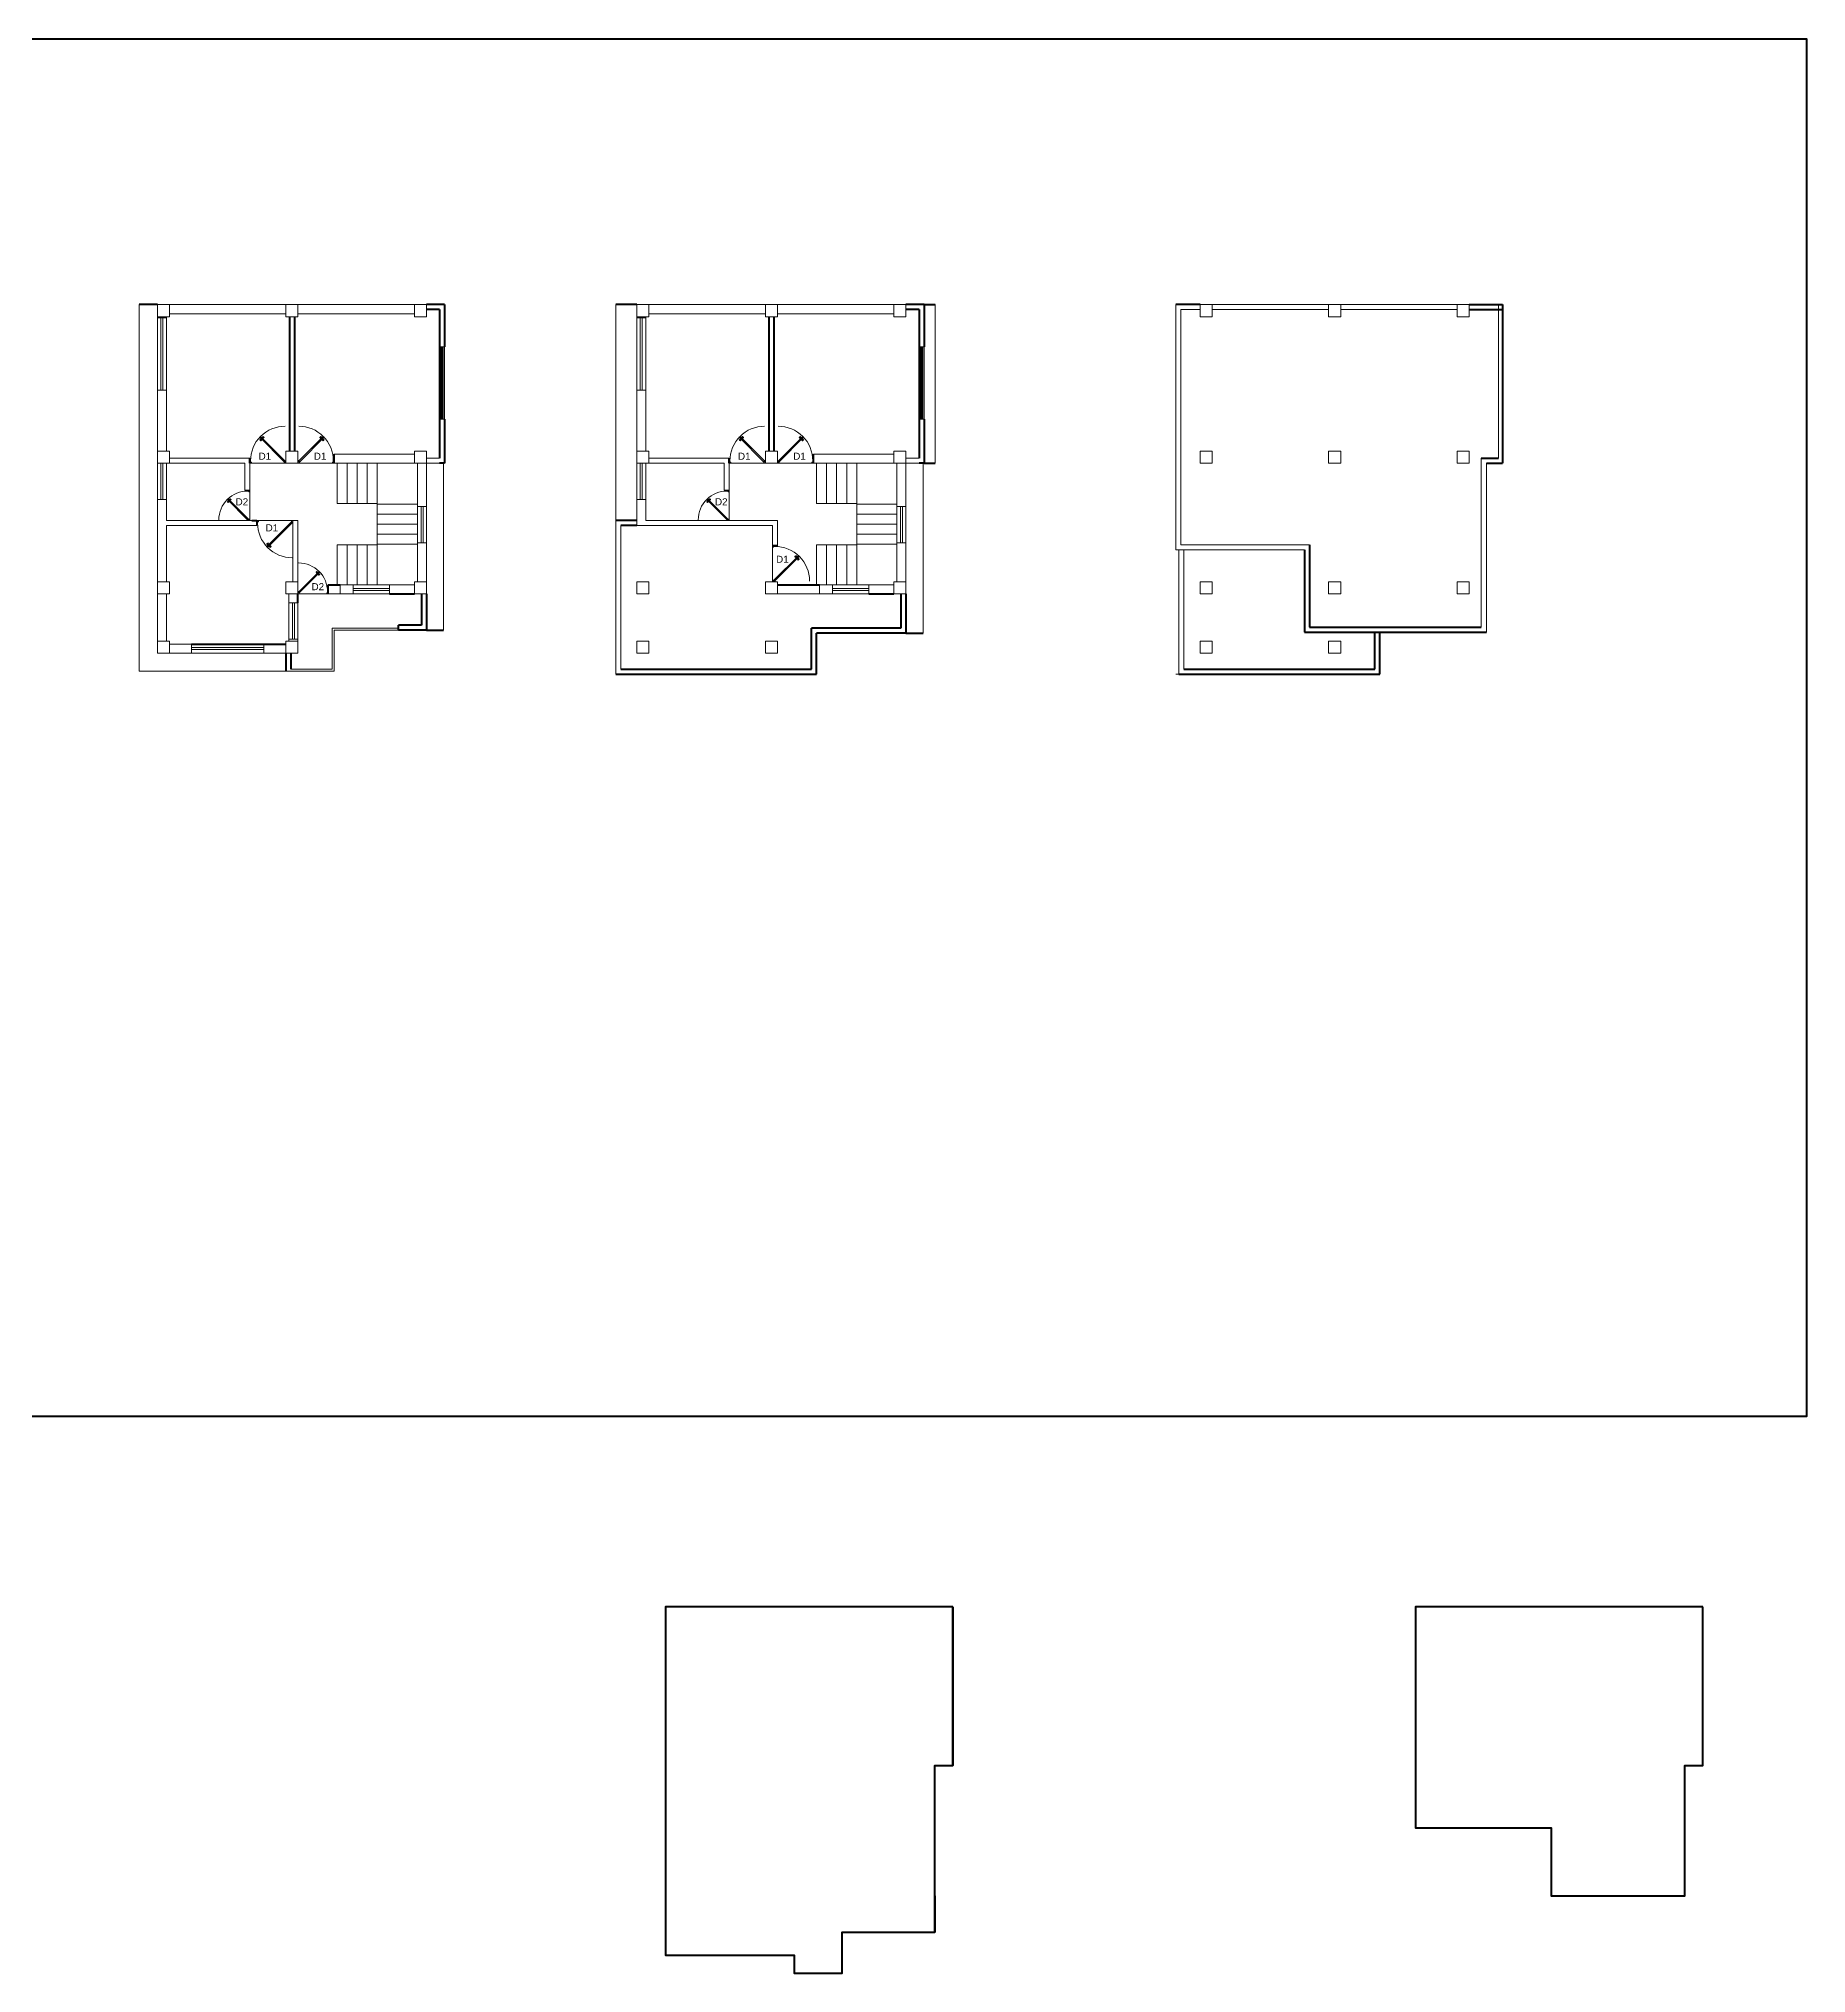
# Model space of a CAD drawing. Header units: inches. Extents: x 141029 to 166402, y -23568 to -18036.
# Drawn here: x 149813 to 151573, y -21144 to -19218 of the extents above; entities that cross this region are included whole.
import ezdxf

# ---------------------------------------------------------------- set-up
doc = ezdxf.new("R2010")
doc.units = ezdxf.units.IN
doc.header["$LTSCALE"] = 0.5
doc.header["$MEASUREMENT"] = 0
for name, color, linetype, lineweight in [('Annotate-Lite.w', 177, 'Continuous', 9), ('DOOR & WIN', 1, 'Continuous', 25), ('PUERTAS', 7, 'Continuous', 9), ('TEXT', 220, 'Continuous', 9), ('wall', 1, 'Continuous', 40)]:
    doc.layers.add(name, color=color, linetype=linetype, lineweight=lineweight)
doc.styles.add('DIMTEXT', font='arial.ttf', dxfattribs={"height": 6})

# ---------------------------------------------------------------- blocks, each defined once
blk = doc.blocks.new('2ft6in')
at = {"layer": 'PUERTAS', "color": 2}
for p, q in [((0.8, 2.1), (21, 22.3)), ((21.7, 21.6), (1.5, 1.4)), ((18.3, 21.8), (18.3, 21.8)), ((21.7, 21.6), (21, 22.3)), ((0, 2), (0, 0)), ((0.6, 2), (0, 2)), ((1.3, 0), (0, 0)), ((0.6, 1.3), (0.6, 2)), ((0.7, 1.3), (0.6, 1.3)), ((0.7, 1.3), (0.7, 2)), ((0.7, 1), (0.7, 1.3)), ((1.3, 1), (0.7, 1)), ((1.4, 1.6), (0.8, 2.1)), ((1.3, 1.5), (0.8, 2.1)), ((1.4, 1.6), (1.3, 1.5)), ((1.5, 1.4), (1.3, 1.5)), ((1.3, 0), (1.3, 1)), ((21.2, 18.9), (21.2, 18.9)), ((28.7, 0), (28.7, 1)), ((28.7, 1), (29.3, 1)), ((28.7, 0), (30, 0)), ((29.3, 1), (29.3, 2)), ((29.3, 2), (30, 2)), ((30, 0), (30, 2))]:
    blk.add_line(p, q, dxfattribs=at)
at = {"layer": 'PUERTAS', "color": 8}
for p, q in [((18.8, 20.8), (18, 21.4)), ((18.9, 20.8), (18.1, 21.5)), ((19, 20.9), (18.2, 21.6)), ((18.4, 21.9), (18.3, 21.8)), ((19.1, 21), (18.3, 21.7)), ((18.4, 21.9), (18.6, 22)), ((18.6, 22), (18.6, 22)), ((19.3, 21.3), (18.6, 22)), ((19.4, 21.4), (18.8, 22.1)), ((19.6, 21.5), (18.9, 22.3)), ((19.5, 21.5), (18.9, 22.3)), ((18.9, 20.3), (19.2, 20.7)), ((19.1, 20.8), (19, 20.9)), ((19.2, 20.9), (19.1, 21)), ((19.1, 20.8), (19.1, 20.9)), ((19.1, 20.4), (19.3, 20.8)), ((19.3, 20.9), (19.2, 21)), ((19.4, 21.1), (19.3, 21.2)), ((19.3, 20.6), (19.3, 20.8)), ((19.5, 21.2), (19.4, 21.3)), ((19.5, 21.2), (19.4, 21.3)), ((19.5, 21.1), (19.4, 21.2)), ((19.4, 20.8), (19.4, 20.9)), ((19.6, 20.9), (19.4, 20.9)), ((19.7, 21.1), (19.5, 21)), ((20.1, 21.4), (19.6, 21.1)), ((19.9, 21.2), (19.6, 21.1)), ((19.7, 19.5), (20.1, 19.8)), ((19.9, 19.7), (20.2, 19.8)), ((20.1, 19.9), (20.3, 19.9)), ((20.2, 20), (20.3, 20)), ((20.2, 19.7), (20.3, 19.6)), ((20.2, 19.7), (20.3, 19.6)), ((20.2, 19.4), (20.9, 18.7)), ((20.2, 19.4), (20.8, 18.6)), ((20.3, 20.1), (20.4, 20)), ((20.3, 19.8), (20.4, 19.7)), ((20.3, 19.5), (21, 18.8)), ((20.5, 20.3), (20.4, 20.1)), ((20.4, 19.8), (20.4, 19.7)), ((20.7, 20.5), (20.5, 20.2)), ((20.5, 20), (20.6, 19.9)), ((20.5, 19.6), (21.1, 18.9)), ((20.8, 20.6), (20.6, 20.2)), ((20.6, 20.1), (20.7, 20)), ((20.6, 20.1), (20.7, 20)), ((20.6, 20), (20.7, 20)), ((20.7, 19.9), (21.4, 19.2)), ((20.8, 20), (21.6, 19.3)), ((20.9, 20.1), (21.7, 19.5)), ((21, 20.1), (21.7, 19.5)), ((0, 0), (30, 0)), ((21.3, 19), (21.2, 18.9)), ((21.3, 19), (21.4, 19.1)), ((21.4, 19.2), (21.4, 19.1))]:
    blk.add_line(p, q, dxfattribs=at)
at = {"layer": 'PUERTAS', "color": 1}
for p, q in [((18.1, 21.5), (18.5, 21.9)), ((18.1, 21.4), (18.5, 21.9)), ((18.1, 21.5), (18.1, 21.5)), ((18.7, 20.8), (18.1, 21.3)), ((18.9, 22.3), (18.5, 21.9)), ((18.8, 22.2), (18.5, 21.9)), ((18.8, 22.2), (18.8, 22.2)), ((18.8, 20.8), (19.2, 21.2)), ((18.8, 20.2), (19.1, 20.6)), ((18.9, 20.1), (18.8, 20.1)), ((18.9, 20.9), (18.9, 20.9)), ((19.5, 21.6), (19, 22.3)), ((19, 20.9), (19.2, 21.1)), ((19.1, 20.8), (19, 20.9)), ((19.1, 20.8), (19.3, 21)), ((19.1, 20.7), (19.1, 20.7)), ((19.1, 20.6), (19.1, 20.6)), ((19.5, 21.5), (19.2, 21.2)), ((19.5, 21.3), (19.2, 21.1)), ((19.5, 21.2), (19.3, 21)), ((19.4, 21.4), (19.5, 21.4)), ((19.5, 21.2), (19.4, 21.3)), ((19.5, 19.4), (19.5, 19.4)), ((19.6, 21.2), (19.6, 21.2)), ((19.6, 19.4), (20, 19.7)), ((20.1, 21.5), (19.7, 21.2)), ((19.7, 21.2), (19.7, 21.2)), ((20, 19.7), (20, 19.7)), ((20.1, 19.7), (20.1, 19.7)), ((20.2, 21.5), (20.2, 21.5)), ((20.2, 19.7), (20.4, 19.9)), ((20.2, 19.4), (20.6, 19.8)), ((20.2, 19.7), (20.3, 19.6)), ((20.2, 19.3), (20.8, 18.6)), ((20.3, 19.6), (20.5, 19.8)), ((20.3, 19.5), (20.3, 19.5)), ((20.6, 20.1), (20.4, 19.9)), ((20.7, 20), (20.5, 19.8)), ((20.7, 20.2), (20.6, 20.2)), ((20.9, 20.1), (20.6, 19.8)), ((20.6, 20.1), (20.7, 20)), ((20.9, 20.7), (20.7, 20.3)), ((20.7, 20.3), (20.7, 20.3)), ((20.8, 20), (20.8, 20)), ((20.9, 20.8), (20.9, 20.8)), ((21, 20.1), (21.7, 19.6)), ((21.7, 19.5), (21.3, 19.1)), ((21.7, 19.4), (21.3, 19)), ((21.6, 19.4), (21.7, 19.4)), ((20.9, 18.6), (21.3, 19.1)), ((20.9, 18.7), (21.3, 19)), ((20.9, 18.7), (20.9, 18.7))]:
    blk.add_line(p, q, dxfattribs=at)
at = {"layer": 'PUERTAS', "color": 2}
for radius in [0.129, 0.0627]:
    blk.add_circle((0.7, 2.1), radius, dxfattribs=at)
at = {"layer": 'PUERTAS', "color": 8}
blk.add_arc((0.7, 2.1), 28.7, 359.7285, 90.0333, dxfattribs=at)
at = {"layer": 'PUERTAS', "color": 1}
for centre, start, end in [((18.8, 20.8), 231.0764, 315), ((18.9, 20.2), 135, 225), ((18.9, 22.2), 38.9236, 135), ((19, 20.9), 225, 315), ((19.2, 20.7), 135, 219.7428), ((19.1, 20.6), 315, 39.7428), ((19.5, 21.6), 315, 38.9236), ((19.4, 21.4), 315, 45), ((19.6, 21.2), 50.2572, 135), ((19.6, 19.5), 225, 315), ((19.7, 21.3), 230.2572, 315), ((20.1, 19.6), 50.2572, 135), ((20.2, 21.4), 45, 135), ((20.2, 19.7), 230.2572, 315), ((20.3, 19.4), 135, 218.9236), ((20.4, 19.5), 135, 225), ((20.7, 20.3), 135, 219.7428), ((20.6, 20.2), 315, 39.7428), ((20.8, 20), 45, 135), ((20.9, 20.7), 315, 45), ((21, 20.1), 51.0764, 135), ((21.7, 19.5), 315, 51.0764), ((20.8, 18.7), 218.9236, 315)]:
    blk.add_arc(centre, 0.0667, start, end, dxfattribs=at)
blk = doc.blocks.new('*U216')
at = {"color": 3}
blk.add_blockref('2ft6in', (0, 0), dxfattribs=at)
blk = doc.blocks.new('3ft')
at = {"layer": 'PUERTAS', "color": 6}
for p, q in [((1, 2.5), (25.2, 26.7)), ((26, 25.9), (1.8, 1.6)), ((26, 25.9), (25.2, 26.7)), ((0, 2.4), (0, 0)), ((0.7, 2.4), (0, 2.4)), ((1.6, 0), (0, 0)), ((0.7, 1.5), (0.7, 2.4)), ((0.8, 1.5), (0.7, 1.5)), ((0.8, 1.5), (0.8, 2.4)), ((0.8, 1.2), (0.8, 1.5)), ((1.6, 1.2), (0.8, 1.2)), ((1.6, 1.8), (0.9, 2.5)), ((1.6, 1.9), (1, 2.5)), ((1.6, 1.9), (1.6, 1.8)), ((1.8, 1.6), (1.6, 1.8)), ((1.6, 0), (1.6, 1.2)), ((34.4, 0), (34.4, 1.2)), ((34.4, 1.2), (35.2, 1.2)), ((34.4, 0), (36, 0)), ((35.2, 1.2), (35.2, 2.4)), ((35.2, 2.4), (36, 2.4)), ((36, 0), (36, 2.4))]:
    blk.add_line(p, q, dxfattribs=at)
at = {"layer": 'PUERTAS', "color": 8}
for p, q in [((22.6, 24.9), (21.6, 25.7)), ((22.6, 25), (21.7, 25.7)), ((22.7, 25.1), (21.8, 25.9)), ((22.1, 26.3), (22, 26.1)), ((22.9, 25.2), (22, 26.1)), ((22.1, 26.3), (22.3, 26.4)), ((22.3, 26.4), (22.3, 26.4)), ((23.2, 25.5), (22.3, 26.4)), ((23.3, 25.7), (22.5, 26.6)), ((23.5, 25.8), (22.7, 26.8)), ((23.4, 25.8), (22.7, 26.7)), ((22.7, 24.3), (23, 24.8)), ((23, 25), (22.8, 25.1)), ((23, 25), (22.9, 25.2)), ((23, 25), (22.9, 25.1)), ((22.9, 24.5), (23.1, 24.9)), ((23.1, 25.1), (23, 25.2)), ((23.1, 24.8), (23.2, 25)), ((23.3, 25.3), (23.2, 25.4)), ((23.4, 25.4), (23.3, 25.6)), ((23.4, 25.4), (23.3, 25.5)), ((23.4, 25.4), (23.3, 25.5)), ((23.3, 24.9), (23.3, 25.1)), ((23.5, 25.1), (23.3, 25.1)), ((23.6, 25.3), (23.4, 25.2)), ((23.9, 25.5), (23.5, 25.3)), ((24.1, 25.7), (23.6, 25.4)), ((23.6, 23.4), (24.1, 23.7)), ((23.8, 23.6), (24.2, 23.8)), ((24.1, 23.8), (24.3, 23.9)), ((24.2, 24), (24.4, 24)), ((24.2, 23.3), (25, 22.3)), ((24.3, 23.7), (24.4, 23.6)), ((24.3, 23.7), (24.5, 23.6)), ((24.3, 23.6), (24.4, 23.5)), ((24.3, 23.3), (25.1, 22.4)), ((24.4, 24.2), (24.4, 24)), ((24.4, 23.8), (24.5, 23.7)), ((24.4, 23.4), (25.2, 22.5)), ((24.6, 24.3), (24.5, 24.1)), ((24.5, 23.6), (25.4, 22.7)), ((24.8, 24.6), (24.6, 24.2)), ((24.6, 24), (24.7, 23.9)), ((25, 24.8), (24.7, 24.3)), ((24.7, 24.1), (24.8, 23.9)), ((24.7, 24.1), (24.8, 24)), ((24.8, 24.1), (24.9, 24)), ((24.8, 23.8), (25.7, 23)), ((25, 24), (25.9, 23.2)), ((25.1, 24.2), (26.1, 23.4)), ((25.1, 24.1), (26, 23.3)), ((25.6, 22.8), (25.4, 22.7)), ((25.6, 22.8), (25.7, 23)), ((25.7, 23), (25.7, 23)), ((0, 0), (36, 0))]:
    blk.add_line(p, q, dxfattribs=at)
at = {"layer": 'PUERTAS', "color": 1}
for p, q in [((21.7, 25.8), (22.1, 26.3)), ((21.7, 25.7), (22.2, 26.2)), ((21.7, 25.8), (21.7, 25.8)), ((22.5, 25), (21.7, 25.6)), ((22.6, 26.7), (22.1, 26.3)), ((22.7, 26.7), (22.2, 26.2)), ((22.6, 26.7), (22.6, 26.7)), ((22.6, 25), (23, 25.4)), ((22.6, 24.3), (22.9, 24.7)), ((22.6, 24.1), (22.6, 24.1)), ((22.7, 25.1), (22.7, 25.1)), ((23.4, 25.9), (22.8, 26.7)), ((22.8, 25.1), (23.1, 25.3)), ((22.9, 25), (22.8, 25.1)), ((22.9, 24.9), (23.2, 25.2)), ((22.9, 24.8), (22.9, 24.8)), ((22.9, 24.7), (22.9, 24.7)), ((23.4, 25.8), (23, 25.4)), ((23.3, 25.6), (23.1, 25.3)), ((23.5, 25.5), (23.2, 25.2)), ((23.3, 25.7), (23.3, 25.7)), ((23.4, 25.5), (23.3, 25.6)), ((23.4, 23.3), (23.4, 23.3)), ((23.6, 25.5), (23.6, 25.5)), ((23.6, 23.3), (24, 23.6)), ((24.1, 25.8), (23.7, 25.5)), ((23.7, 25.5), (23.7, 25.5)), ((24, 23.6), (24, 23.6)), ((24.1, 23.6), (24.1, 23.6)), ((24.3, 25.8), (24.3, 25.8)), ((24.3, 23.6), (24.5, 23.9)), ((24.3, 23.3), (24.7, 23.7)), ((24.3, 23.6), (24.4, 23.5)), ((24.3, 23.2), (24.9, 22.4)), ((24.4, 23.5), (24.6, 23.8)), ((24.4, 23.4), (24.4, 23.4)), ((24.8, 24.1), (24.5, 23.9)), ((24.9, 24), (24.6, 23.8)), ((25.1, 24.1), (24.7, 23.7)), ((25.1, 24.8), (24.8, 24.4)), ((24.8, 24.4), (24.8, 24.4)), ((24.8, 24.3), (24.8, 24.3)), ((24.8, 24.1), (24.9, 24)), ((25, 24), (25, 24)), ((25, 22.4), (25.5, 22.9)), ((25.1, 25), (25.1, 25)), ((25.1, 22.4), (25.6, 22.8)), ((25.1, 22.4), (25.1, 22.4)), ((25.2, 24.1), (26, 23.5)), ((26, 23.4), (25.5, 22.9)), ((26, 23.3), (25.6, 22.8)), ((26, 23.3), (26, 23.3))]:
    blk.add_line(p, q, dxfattribs=at)
at = {"layer": 'PUERTAS', "color": 2}
for p, q in [((22, 26.1), (22, 26.1)), ((25.4, 22.7), (25.4, 22.7))]:
    blk.add_line(p, q, dxfattribs=at)
at = {"layer": 'PUERTAS', "color": 6}
for radius in [0.155, 0.0752]:
    blk.add_circle((0.8, 2.6), radius, dxfattribs=at)
blk.add_arc((0.8, 2.6), 34.4, 359.7285, 90.0333, dxfattribs=at)
at = {"layer": 'PUERTAS', "color": 1}
for centre, start, end in [((22.5, 25), 231.0764, 315), ((22.7, 24.2), 135, 225), ((22.7, 26.7), 38.9236, 135), ((22.8, 25.1), 225, 315), ((23, 24.9), 135, 219.7428), ((22.9, 24.8), 315, 39.7428), ((23.3, 25.6), 315, 45), ((23.4, 25.9), 315, 38.9236), ((23.5, 23.4), 225, 315), ((23.5, 25.4), 50.2572, 135), ((23.6, 25.5), 230.2572, 315), ((24.1, 23.6), 50.2572, 135), ((24.2, 25.7), 45, 135), ((24.2, 23.7), 230.2572, 315), ((24.3, 23.2), 135, 218.9236), ((24.4, 23.5), 135, 225), ((24.8, 24.3), 135, 219.7428), ((24.7, 24.2), 315, 39.7428), ((24.9, 24), 45, 135), ((25, 22.4), 218.9236, 315), ((25, 24.9), 315, 45), ((25.2, 24.1), 51.0764, 135), ((26, 23.4), 315, 51.0764)]:
    blk.add_arc(centre, 0.08, start, end, dxfattribs=at)
blk = doc.blocks.new('*U213')
at = {"color": 3, "xscale": -1}
blk.add_blockref('3ft', (42, 0), dxfattribs=at)
blk = doc.blocks.new('*U217')
at = {"color": 3}
blk.add_blockref('3ft', (0, 0), dxfattribs=at)

msp = doc.modelspace()

# ---------------------------------------------------------------- linework, layer by layer
at = {"layer": 'Annotate-Lite.w'}
for p, q in [((149912.9, -19482.4), (149912.9, -19847.4)), ((149930.9, -19482.4), (150198.9, -19482.4)), ((149930.9, -19482.4), (149930.9, -19494.4)), ((149942.9, -19491.4), (150058.9, -19491.4)), ((150070.9, -19491.4), (150186.9, -19491.4)), ((150387.2, -19482.4), (150387.2, -19850.4)), ((150408.2, -19482.4), (150676.2, -19482.4)), ((150408.2, -19482.4), (150408.2, -19494.4)), ((150420.2, -19491.4), (150536.2, -19491.4)), ((150548.2, -19491.4), (150664.2, -19491.4)), ((150705.2, -19482.4), (150705.2, -19640.4)), ((150945, -19482.4), (150945, -19726.4)), ((150950, -19487.4), (150950, -19721.4)), ((150950, -19487.4), (150969, -19487.4)), ((150969, -19482.4), (151237, -19482.4)), ((150969, -19482.4), (150969, -19494.4)), ((150981, -19487.4), (151097, -19487.4)), ((151109, -19487.4), (151225, -19487.4)), ((151266, -19482.4), (151266, -19635.4)), ((149930.9, -19494.4), (149930.9, -19567.4)), ((149930.9, -19495.4), (149939.9, -19495.4)), ((149934.4, -19567.4), (149934.4, -19495.4)), ((149936.4, -19567.4), (149936.4, -19495.4)), ((149939.9, -19494.4), (149939.9, -19628.4)), ((150408.2, -19494.4), (150408.2, -19567.4)), ((150408.2, -19495.4), (150417.2, -19495.4)), ((150411.7, -19567.4), (150411.7, -19495.4)), ((150413.7, -19567.4), (150413.7, -19495.4)), ((150417.2, -19494.4), (150417.2, -19628.4)), ((150211.9, -19524.4), (150216.9, -19524.4)), ((150216.9, -19524.4), (150216.9, -19596.4)), ((150689.2, -19524.4), (150694.2, -19524.4)), ((150694.2, -19524.4), (150694.2, -19596.4)), ((149930.9, -19567.4), (149930.9, -19641.4)), ((149930.9, -19567.4), (149939.9, -19567.4)), ((150408.2, -19567.4), (150408.2, -19641.4)), ((150408.2, -19567.4), (150417.2, -19567.4)), ((150211.9, -19596.4), (150216.9, -19596.4)), ((150216.9, -19596.4), (150216.9, -19629.4)), ((150689.2, -19596.4), (150694.2, -19596.4)), ((150694.2, -19596.4), (150694.2, -19629.4)), ((149930.9, -19641.4), (149930.9, -19677.4)), ((149934.4, -19676.4), (149934.4, -19640.4)), ((149936.4, -19676.4), (149936.4, -19640.4)), ((149939.9, -19640.4), (149939.9, -19697.4)), ((150022.9, -19635.4), (149942.9, -19635.4)), ((150017.9, -19640.4), (149942.9, -19640.4)), ((150017.9, -19640.4), (150017.9, -19667.4)), ((150022.9, -19640.4), (150022.9, -19667.4)), ((150022.9, -19640.4), (150022.9, -19640.4)), ((150186.9, -19631.4), (150106.9, -19631.4)), ((150186.9, -19640.4), (150106.9, -19640.4)), ((150109.9, -19640.4), (150109.9, -19680.4)), ((150119.9, -19640.4), (150119.9, -19680.4)), ((150129.9, -19640.4), (150129.9, -19680.4)), ((150139.9, -19640.4), (150139.9, -19680.4)), ((150149.9, -19640.4), (150149.9, -19680.4)), ((150189.9, -19640.4), (150189.9, -19758.4)), ((150211.9, -19635.4), (150198.9, -19635.4)), ((150211.9, -19640.4), (150198.9, -19640.4)), ((150198.9, -19640.4), (150198.9, -19683.4)), ((150215.9, -19640.4), (150215.9, -19806.4)), ((150408.2, -19641.4), (150408.2, -19702.4)), ((150411.7, -19676.4), (150411.7, -19640.4)), ((150413.7, -19676.4), (150413.7, -19640.4)), ((150417.2, -19640.4), (150417.2, -19697.4)), ((150500.2, -19635.4), (150420.2, -19635.4)), ((150495.2, -19640.4), (150420.2, -19640.4)), ((150495.2, -19640.4), (150495.2, -19667.4)), ((150500.2, -19640.4), (150500.2, -19667.4)), ((150500.2, -19640.4), (150500.2, -19640.4)), ((150664.2, -19631.4), (150584.2, -19631.4)), ((150664.2, -19640.4), (150584.2, -19640.4)), ((150587.2, -19640.4), (150587.2, -19680.4)), ((150597.2, -19640.4), (150597.2, -19680.4)), ((150607.2, -19640.4), (150607.2, -19680.4)), ((150617.2, -19640.4), (150617.2, -19680.4)), ((150627.2, -19640.4), (150627.2, -19680.4)), ((150667.2, -19640.4), (150667.2, -19758.4)), ((150689.2, -19635.4), (150676.2, -19635.4)), ((150689.2, -19640.4), (150676.2, -19640.4)), ((150676.2, -19640.4), (150676.2, -19683.4)), ((150693.2, -19640.4), (150693.2, -19809.4)), ((151249, -19635.4), (151249, -19803.4)), ((151254, -19640.4), (151254, -19808.4)), ((149930.9, -19676.4), (149930.9, -19829.4)), ((149930.9, -19676.4), (149939.9, -19676.4)), ((150149.9, -19680.4), (150109.9, -19680.4)), ((150149.9, -19721.4), (150149.9, -19680.4)), ((150189.9, -19680.9), (150149.9, -19680.9)), ((150198.9, -19683.4), (150189.9, -19683.4)), ((150193.4, -19719.4), (150193.4, -19683.4)), ((150195.4, -19719.4), (150195.4, -19683.4)), ((150198.9, -19683.4), (150198.9, -19719.4)), ((150408.2, -19676.4), (150417.2, -19676.4)), ((150627.2, -19680.4), (150587.2, -19680.4)), ((150627.2, -19721.4), (150627.2, -19680.4)), ((150667.2, -19680.9), (150627.2, -19680.9)), ((150676.2, -19683.4), (150667.2, -19683.4)), ((150670.7, -19719.4), (150670.7, -19683.4)), ((150672.7, -19719.4), (150672.7, -19683.4)), ((150676.2, -19683.4), (150676.2, -19719.4)), ((150024.9, -19697.4), (149939.9, -19697.4)), ((149939.9, -19702.4), (149939.9, -19758.4)), ((150029.9, -19702.4), (149939.9, -19702.4)), ((150029.9, -19697.4), (150029.9, -19697.4)), ((150065.9, -19758.4), (150065.9, -19697.4)), ((150070.9, -19697.4), (150065.9, -19697.4)), ((150070.9, -19758.4), (150070.9, -19697.4)), ((150189.9, -19690.9), (150149.9, -19690.9)), ((150189.9, -19700.9), (150149.9, -19700.9)), ((150392.2, -19702.4), (150392.2, -19845.4)), ((150543.2, -19702.4), (150408.2, -19702.4)), ((150543.2, -19697.4), (150417.2, -19697.4)), ((150548.2, -19697.4), (150543.2, -19697.4)), ((150543.2, -19722.4), (150543.2, -19702.4)), ((150548.2, -19722.4), (150548.2, -19697.4)), ((150667.2, -19690.9), (150627.2, -19690.9)), ((150667.2, -19700.9), (150627.2, -19700.9)), ((150109.9, -19721.4), (150109.9, -19761.4)), ((150149.9, -19721.4), (150109.9, -19721.4)), ((150119.9, -19721.4), (150119.9, -19761.4)), ((150129.9, -19721.4), (150129.9, -19761.4)), ((150139.9, -19721.4), (150139.9, -19761.4)), ((150189.9, -19710.9), (150149.9, -19710.9)), ((150189.9, -19720.9), (150149.9, -19720.9)), ((150149.9, -19721.4), (150149.9, -19761.4)), ((150198.9, -19719.4), (150189.9, -19719.4)), ((150198.9, -19719.4), (150198.9, -19760.4)), ((150587.2, -19721.4), (150587.2, -19761.4)), ((150627.2, -19721.4), (150587.2, -19721.4)), ((150597.2, -19721.4), (150597.2, -19761.4)), ((150607.2, -19721.4), (150607.2, -19761.4)), ((150617.2, -19721.4), (150617.2, -19761.4)), ((150667.2, -19710.9), (150627.2, -19710.9)), ((150667.2, -19720.9), (150627.2, -19720.9)), ((150627.2, -19721.4), (150627.2, -19761.4)), ((150676.2, -19719.4), (150667.2, -19719.4)), ((150676.2, -19719.4), (150676.2, -19760.4)), ((151078, -19721.4), (150950, -19721.4)), ((151073, -19726.4), (150945, -19726.4)), ((150948, -19726.4), (150948, -19850.4)), ((150953, -19726.4), (150953, -19845.4)), ((150112.9, -19761.4), (150109.9, -19761.4)), ((150186.9, -19761.4), (150112.9, -19761.4)), ((150112.9, -19770.4), (150112.9, -19761.4)), ((150125.9, -19770.4), (150125.9, -19761.4)), ((150161.9, -19770.4), (150161.9, -19761.4)), ((150590.2, -19761.4), (150587.2, -19761.4)), ((150664.2, -19761.4), (150590.2, -19761.4)), ((150590.2, -19770.4), (150590.2, -19761.4)), ((150603.2, -19770.4), (150603.2, -19761.4)), ((150639.2, -19770.4), (150639.2, -19761.4)), ((149939.9, -19770.4), (149939.9, -19817.4)), ((150061.9, -19817.4), (150061.9, -19770.4)), ((150070.9, -19779.4), (150061.9, -19779.4)), ((150065.4, -19815.4), (150065.4, -19779.4)), ((150067.4, -19815.4), (150067.4, -19779.4)), ((150070.9, -19815.4), (150070.9, -19779.4)), ((150125.9, -19770.4), (150100.9, -19770.4)), ((150161.9, -19764.9), (150125.9, -19764.9)), ((150161.9, -19766.9), (150125.9, -19766.9)), ((150161.9, -19770.4), (150125.9, -19770.4)), ((150603.2, -19770.4), (150548.2, -19770.4)), ((150639.2, -19764.9), (150603.2, -19764.9)), ((150639.2, -19766.9), (150603.2, -19766.9)), ((150639.2, -19770.4), (150603.2, -19770.4)), ((150070.9, -19815.4), (150061.9, -19815.4)), ((150070.9, -19829.4), (150070.9, -19815.4)), ((150170.9, -19804.4), (150104.9, -19804.4)), ((150104.9, -19845.4), (150104.9, -19804.4)), ((150198.9, -19806.4), (150106.9, -19806.4)), ((150106.9, -19847.4), (150106.9, -19806.4)), ((149930.9, -19829.4), (149964.9, -19829.4)), ((149942.9, -19820.4), (149964.9, -19820.4)), ((149964.9, -19829.4), (149964.9, -19820.4)), ((149964.9, -19823.9), (150036.9, -19823.9)), ((149964.9, -19825.9), (150036.9, -19825.9)), ((149964.9, -19829.4), (150036.9, -19829.4)), ((150036.9, -19829.4), (150036.9, -19820.4)), ((150036.9, -19829.4), (150058.9, -19829.4)), ((149912.9, -19847.4), (150058.9, -19847.4)), ((150058.9, -19847.4), (150106.9, -19847.4)), ((150063.9, -19845.4), (150104.9, -19845.4)), ((150387.2, -19850.4), (150536.2, -19850.4)), ((150945, -19850.4), (151097, -19850.4)), ((150948, -19850.4), (151097, -19850.4))]:
    msp.add_line(p, q, dxfattribs=at)
at = {"layer": 'Annotate-Lite.w', "color": 1}
for p, q in [((151183.6, -20778.8), (151183.6, -20998.8)), ((150704.8, -20936.8), (150704.8, -21066.8)), ((150722.8, -20936.8), (150704.8, -20936.8)), ((151318.6, -20998.8), (151183.6, -20998.8)), ((151318.6, -21066.8), (151318.6, -20998.8)), ((151451.6, -21066.8), (151318.6, -21066.8)), ((150704.8, -21102.8), (150612.8, -21102.8))]:
    msp.add_line(p, q, dxfattribs=at)
at = {"layer": 'Annotate-Lite.w'}
for points in [[(149930.9, -19482.4), (149942.9, -19482.4), (149942.9, -19494.4), (149930.9, -19494.4)], [(150058.9, -19482.4), (150070.9, -19482.4), (150070.9, -19494.4), (150058.9, -19494.4)], [(150186.9, -19482.4), (150198.9, -19482.4), (150198.9, -19494.4), (150186.9, -19494.4)], [(150408.2, -19482.4), (150420.2, -19482.4), (150420.2, -19494.4), (150408.2, -19494.4)], [(150536.2, -19482.4), (150548.2, -19482.4), (150548.2, -19494.4), (150536.2, -19494.4)], [(150664.2, -19482.4), (150676.2, -19482.4), (150676.2, -19494.4), (150664.2, -19494.4)], [(150969, -19482.4), (150981, -19482.4), (150981, -19494.4), (150969, -19494.4)], [(151097, -19482.4), (151109, -19482.4), (151109, -19494.4), (151097, -19494.4)], [(151225, -19482.4), (151237, -19482.4), (151237, -19494.4), (151225, -19494.4)], [(149930.9, -19628.4), (149942.9, -19628.4), (149942.9, -19640.4), (149930.9, -19640.4)], [(150058.9, -19628.4), (150070.9, -19628.4), (150070.9, -19640.4), (150058.9, -19640.4)], [(150186.9, -19628.4), (150198.9, -19628.4), (150198.9, -19640.4), (150186.9, -19640.4)], [(150408.2, -19628.4), (150420.2, -19628.4), (150420.2, -19640.4), (150408.2, -19640.4)], [(150536.2, -19628.4), (150548.2, -19628.4), (150548.2, -19640.4), (150536.2, -19640.4)], [(150664.2, -19628.4), (150676.2, -19628.4), (150676.2, -19640.4), (150664.2, -19640.4)], [(150969, -19628.4), (150981, -19628.4), (150981, -19640.4), (150969, -19640.4)], [(151097, -19628.4), (151109, -19628.4), (151109, -19640.4), (151097, -19640.4)], [(151225, -19628.4), (151237, -19628.4), (151237, -19640.4), (151225, -19640.4)], [(149930.9, -19758.4), (149942.9, -19758.4), (149942.9, -19770.4), (149930.9, -19770.4)], [(150058.9, -19758.4), (150070.9, -19758.4), (150070.9, -19770.4), (150058.9, -19770.4)], [(150186.9, -19758.4), (150198.9, -19758.4), (150198.9, -19770.4), (150186.9, -19770.4)], [(150408.2, -19758.4), (150420.2, -19758.4), (150420.2, -19770.4), (150408.2, -19770.4)], [(150536.2, -19758.4), (150548.2, -19758.4), (150548.2, -19770.4), (150536.2, -19770.4)], [(150664.2, -19758.4), (150676.2, -19758.4), (150676.2, -19770.4), (150664.2, -19770.4)], [(150969, -19758.4), (150981, -19758.4), (150981, -19770.4), (150969, -19770.4)], [(151097, -19758.4), (151109, -19758.4), (151109, -19770.4), (151097, -19770.4)], [(151225, -19758.4), (151237, -19758.4), (151237, -19770.4), (151225, -19770.4)], [(149930.9, -19817.4), (149942.9, -19817.4), (149942.9, -19829.4), (149930.9, -19829.4)], [(150058.9, -19817.4), (150070.9, -19817.4), (150070.9, -19829.4), (150058.9, -19829.4)], [(150408.2, -19817.4), (150420.2, -19817.4), (150420.2, -19829.4), (150408.2, -19829.4)], [(150536.2, -19817.4), (150548.2, -19817.4), (150548.2, -19829.4), (150536.2, -19829.4)], [(150969, -19817.4), (150981, -19817.4), (150981, -19829.4), (150969, -19829.4)], [(151097, -19817.4), (151109, -19817.4), (151109, -19829.4), (151097, -19829.4)]]:
    msp.add_lwpolyline(points, close=True, dxfattribs=at)
at = {"layer": 'wall'}
for p, q in [((149930.9, -19482.4), (149912.9, -19482.4)), ((150216.9, -19482.4), (150198.9, -19482.4)), ((150211.9, -19487.4), (150198.9, -19487.4)), ((150211.9, -19487.4), (150211.9, -19635.4)), ((150216.9, -19482.4), (150216.9, -19524.4)), ((150408.2, -19482.4), (150387.2, -19482.4)), ((150694.2, -19482.4), (150676.2, -19482.4)), ((150689.2, -19487.4), (150676.2, -19487.4)), ((150689.2, -19487.4), (150689.2, -19635.4)), ((150694.2, -19482.4), (150694.2, -19524.4)), ((150694.2, -19482.4), (150705.2, -19482.4)), ((150969, -19482.4), (150945, -19482.4)), ((151237, -19482.4), (151270, -19482.4)), ((151237, -19487.4), (151270, -19487.4)), ((151270, -19482.4), (151270, -19640.4)), ((150062.4, -19494.4), (150062.4, -19628.4)), ((150067.4, -19494.4), (150067.4, -19628.4)), ((150539.7, -19494.4), (150539.7, -19628.4)), ((150544.7, -19494.4), (150544.7, -19628.4)), ((150213.9, -19524.4), (150213.9, -19596.4)), ((150214.9, -19524.4), (150214.9, -19596.4)), ((150691.2, -19524.4), (150691.2, -19596.4)), ((150692.2, -19524.4), (150692.2, -19596.4)), ((150216.9, -19596.4), (150216.9, -19640.4)), ((150694.2, -19596.4), (150694.2, -19640.4)), ((150022.9, -19640.4), (150022.9, -19635.4)), ((150106.9, -19640.4), (150106.9, -19631.4)), ((150216.9, -19640.4), (150211.9, -19640.4)), ((150500.2, -19640.4), (150500.2, -19635.4)), ((150584.2, -19640.4), (150584.2, -19631.4)), ((150694.2, -19640.4), (150689.2, -19640.4)), ((150694.2, -19640.4), (150705.2, -19640.4)), ((151249, -19635.4), (151266, -19635.4)), ((151254, -19640.4), (151270, -19640.4)), ((150017.9, -19667.4), (150022.9, -19667.4)), ((150495.2, -19667.4), (150500.2, -19667.4)), ((150024.9, -19697.4), (150029.9, -19697.4)), ((150029.9, -19697.4), (150029.9, -19702.4)), ((150408.2, -19697.4), (150387.2, -19697.4)), ((150408.2, -19702.4), (150392.2, -19702.4)), ((150548.2, -19722.4), (150543.2, -19722.4)), ((151078, -19721.4), (151078, -19803.4)), ((151073, -19726.4), (151073, -19808.4)), ((150100.9, -19770.4), (150100.9, -19761.4)), ((150100.9, -19761.4), (150112.9, -19761.4)), ((150548.2, -19761.4), (150590.2, -19761.4)), ((150070.9, -19779.4), (150070.9, -19770.4)), ((150161.9, -19770.4), (150186.9, -19770.4)), ((150193.9, -19770.4), (150193.9, -19801.4)), ((150198.9, -19770.4), (150198.9, -19806.4)), ((150639.2, -19770.4), (150664.2, -19770.4)), ((150671.2, -19770.4), (150671.2, -19804.4)), ((150676.2, -19770.4), (150676.2, -19809.4)), ((150193.9, -19801.4), (150170.9, -19801.4)), ((150170.9, -19806.4), (150170.9, -19801.4)), ((150198.9, -19806.4), (150170.9, -19806.4)), ((150198.9, -19806.4), (150215.9, -19806.4)), ((150671.2, -19804.4), (150582.2, -19804.4)), ((150582.2, -19845.4), (150582.2, -19804.4)), ((150676.2, -19809.4), (150587.2, -19809.4)), ((150587.2, -19850.4), (150587.2, -19809.4)), ((150676.2, -19809.4), (150693.2, -19809.4)), ((151073, -19808.4), (151250, -19808.4)), ((151078, -19803.4), (151249, -19803.4)), ((151143, -19845.4), (151143, -19808.4)), ((151148, -19850.4), (151148, -19808.4)), ((151237, -19808.4), (151254, -19808.4)), ((149964.9, -19820.4), (150036.9, -19820.4)), ((150036.9, -19820.4), (150058.9, -19820.4)), ((150058.9, -19829.4), (150058.9, -19847.4)), ((150063.9, -19829.4), (150063.9, -19845.4)), ((150387.2, -19850.4), (150587.2, -19850.4)), ((150392.2, -19845.4), (150582.2, -19845.4)), ((150948, -19850.4), (151148, -19850.4)), ((150953, -19845.4), (151143, -19845.4)), ((150722.8, -20778.8), (150722.8, -20936.8)), ((151183.6, -20778.8), (151183.6, -20998.8)), ((150704.8, -21066.8), (150704.8, -21102.8)), ((151414.6, -21066.8), (151439.6, -21066.8))]:
    msp.add_line(p, q, dxfattribs=at)
at = {"layer": 'wall', "color": 3}
msp.add_lwpolyline([(148053, -19217.6), (151572.6, -19217.6), (151572.6, -20589.5), (148053, -20589.5)], close=True, dxfattribs=at)
at = {"layer": 'wall'}
for points in [[(150722.8, -20778.8), (150704.8, -20778.8), (150436.8, -20778.8), (150436.8, -21125.8), (150564.8, -21125.8), (150564.8, -21143.8), (150612.8, -21143.8), (150612.8, -21102.8), (150704.8, -21102.8), (150704.8, -21066.8), (150704.8, -20936.8), (150722.8, -20936.8)], [(151469.6, -20778.8), (151451.6, -20778.8), (151183.6, -20778.8), (151183.6, -20998.8), (151318.6, -20998.8), (151318.6, -21066.8), (151451.6, -21066.8), (151451.6, -20936.8), (151469.6, -20936.8)]]:
    msp.add_lwpolyline(points, close=True, dxfattribs=at)

# ---------------------------------------------------------------- block references
at = {"layer": 'DOOR & WIN'}
for name, p in [('*U213', (150016.9, -19640.4)), ('*U213', (150494.2, -19640.4)), ('*U216', (150070.9, -19770.4))]:
    msp.add_blockref(name, p, dxfattribs=at)
at = {"layer": 'DOOR & WIN', "xscale": -1}
for p in [(150112.9, -19640.4), (150590.2, -19640.4)]:
    msp.add_blockref('*U213', p, dxfattribs=at)
at = {"layer": 'DOOR & WIN', "rotation": 90}
for p in [(150022.9, -19697.4), (150500.2, -19697.4)]:
    msp.add_blockref('*U216', p, dxfattribs=at)
at = {"layer": 'DOOR & WIN', "xscale": -1}
for name, p, rotation in [('*U213', (150023.9, -19697.4), 180), ('*U217', (150543.2, -19758.4), 270)]:
    msp.add_blockref(name, p, dxfattribs=dict(at, rotation=rotation))

# ---------------------------------------------------------------- texts
at = {"layer": 'TEXT', "style": 'DIMTEXT'}
for s, p in [('D1', (150031.7, -19636.8)), ('D1', (150086.7, -19636.8)), ('D1', (150509, -19636.8)), ('D1', (150564, -19636.8)), ('D2', (150008.8, -19682.2)), ('D2', (150486.1, -19682.2)), ('D1', (150038.7, -19708.1)), ('D1', (150546.9, -19739.4)), ('D2', (150084.4, -19766.7))]:
    msp.add_text(s, height=7, dxfattribs=at).set_placement(p)

doc.saveas('drawing.dxf')
